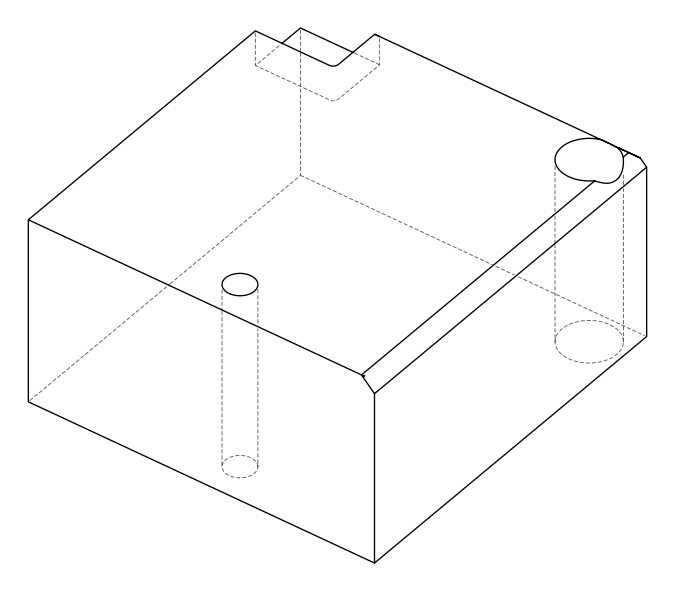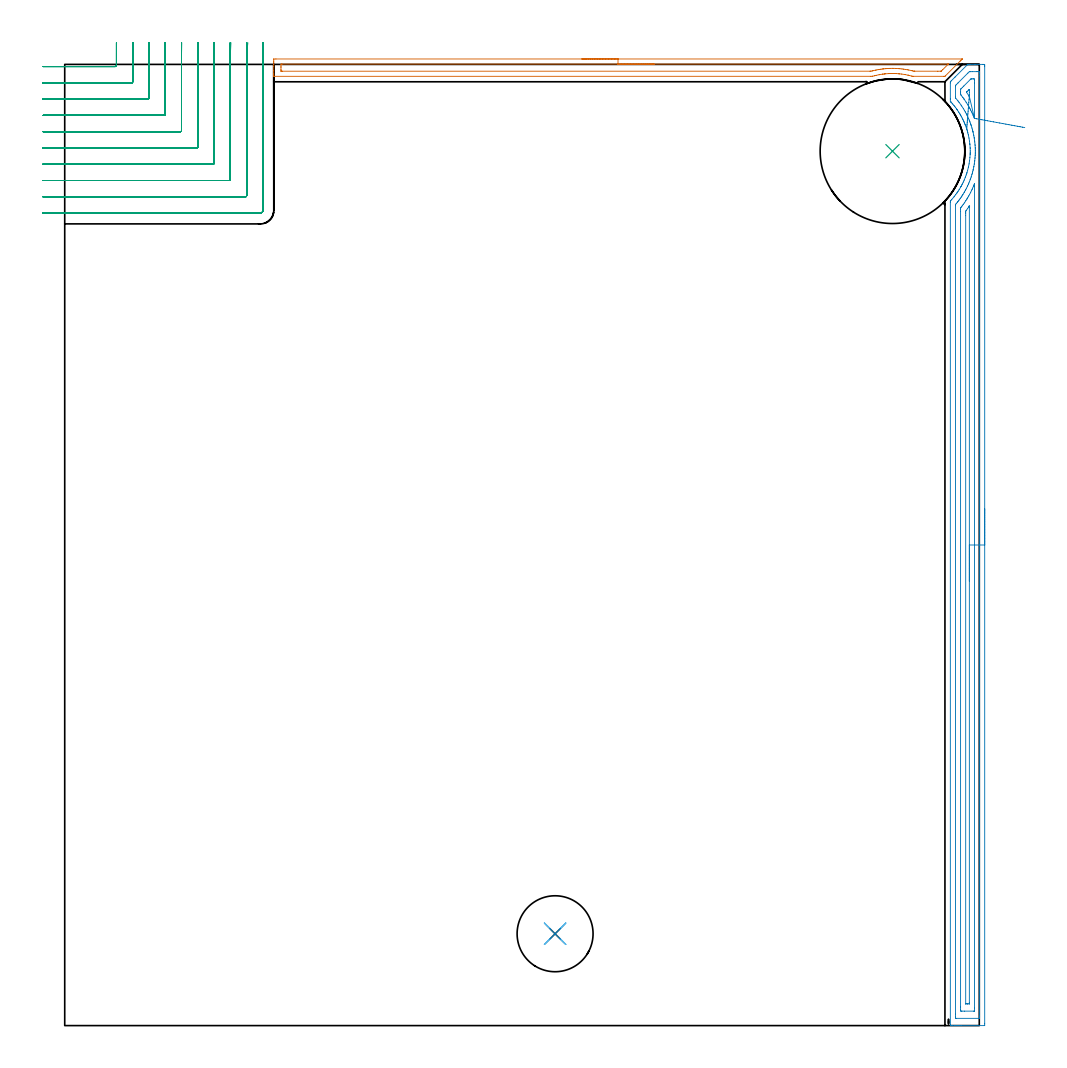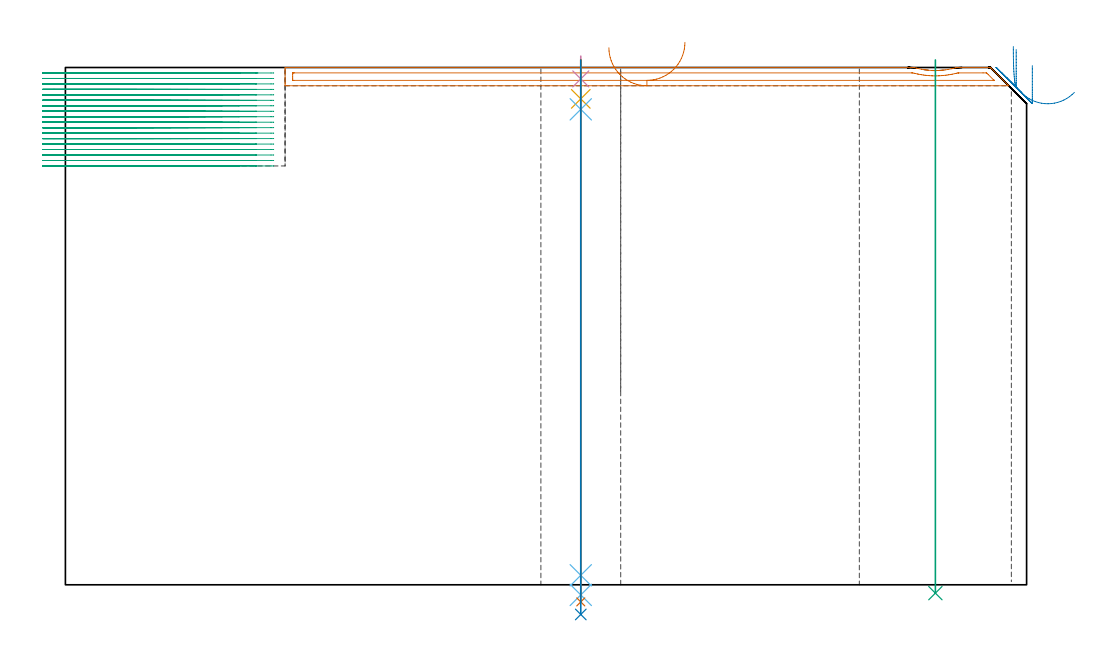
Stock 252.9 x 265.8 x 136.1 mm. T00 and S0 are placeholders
(PLAN: 9 operations, 7 tool changes, 42.2 min)
(1 AREA_MILL | FG_CHAMFER_SURFACE | UGT0205_001 | 3.19 min | 2268 mm3)
(2 AREA_MILL_1 | FG_CHAMFER_SURFACE_1 | UGT0205_001 | 8.5 min | 11926 mm3)
(3 MILL_CORNER_NOTCH_RECTANGULAR | CORNER_NOTCH_RECTANGULAR | NXT0201_008 | Follow Part, ap 1.5, ae 75% | 28.11 min | 65946 mm3)
(4 SPOT_DRILL | STEP1HOLE | NXT0321_9005460120000 | 0.05 min | 148 mm3)
(5 DRILL_BLIND_HOLE_INTO_CENTER | STEP1HOLE | NXT0301_026 | 0.04 min | 137 mm3)
(6 GUN_DRILL_THROUGH_HOLE | STEP1HOLE | UGT0307_001 | 0.6 min | 2499 mm3)
(7 SPADE_DRILL_TO_ENLARGE_THROUGH_HOLE | STEP1HOLE | UGT0306_004 | 0.57 min | 16642 mm3)
(8 DRILL_TO_ENLARGE_THROUGH_HOLE | STEP1HOLE | UGT0301_051 | 0.59 min | 27645 mm3)
(9 INDEXABLE_INSERT_DRILL_THROUGH_HOLE_FROM_SOLID | STEP1HOLE_1 | NXT0302_035 | 0.56 min | 170757 mm3)
(TOOL UGT0205_001 | Chamfer Mill 20 x 3 x 45 deg. | D20 FL50 Z2)
(TOOL NXT0201_008 | ENDMILL 6mm [2P460-0600-NA 1630] | D6 FL26 Z6)
(TOOL NXT0321_9005460120000 | NC Spot Drill, 142deg, 12mm, Carbide, Uncoated | D12 PA142 FL30 Z2)
(TOOL NXT0301_026 | Carbide Drill 5.5mm [860.1-0550-017A1-MM 2214] | D5.5 PA140 FL28 Z2)
(TOOL UGT0307_001 | Gun Drill 5 mm | D5 PA130 FL24 Z1)
(TOOL UGT0306_004 | Spade Drill 13.5mm | D13.5 PA132 FL10 Z2)
(TOOL UGT0301_051 | Twist Drill 21 mm | D21 PA118 FL145 Z2)
(TOOL NXT0302_035 | Index. Insert Drill 40mm [880-D4000L40-05] | D40 PA176 FL200 Z2)
(OP 1 AREA_MILL)
G17 G21 G94 G90
T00 M6
G54
G17 G0 G90 X143. Y267.3 S1061 M3
G43 Z146.1 H0
Z141.3
G94 G1 X143.038 Z140.428 F250.
X143.152 Z139.563
X143.341 Z138.712
X143.603 Z137.88
X143.937 Z137.074
X144.34 Z136.3
X144.808 Z135.564
X145.34 Z134.872
X145.929 Z134.229
X146.572 Z133.64
X147.264 Z133.108
X148. Z132.64
X148.774 Z132.237
X149.58 Z131.903
X150.412 Z131.641
X151.264 Z131.452
X152.128 Z131.338
X153. Z131.3
X248.116
X248.19 Y267.297 Z131.301
Y267.289 Z131.309
X248.034 Y267.133 Z131.464
X247.893 Y266.992 Z131.607
X247.613 Y266.713 Z131.887
X243.591 Y262.691 Z135.909
X243.521 Y262.622 Z135.977
X243.395 Y262.504 Z136.09
X243.134 Y262.5 Z136.1
X234.64 Y262.506 Z136.094
X234.547 Y262.504 Z136.093
X234.506 Y262.506 Z136.09
X234.453 Y262.511 Z136.084
X234.209 Y262.57 Z136.022
X233.581 Y262.728 Z135.869
X233.317 Y262.793 Z135.802
X233.242 Y262.813 Z135.785
X233.227 Y262.816 Z135.783
X232.35 Y262.988 Z135.609
X232.249 Y263.004 Z135.594
X231.458 Y263.126 Z135.472
X230.879 Y263.186 Z135.409
X230.747 Y263.199 Z135.394
X230.639 Y263.21 Z135.383
X230.567 Y263.218 Z135.376
X229.898 Y263.263 Z135.333
X229.747 Y263.272 Z135.322
X229.675 Y263.277 Z135.319
X229.296 Y263.291 Z135.309
X229.23 Y263.293 Z135.307
X228.883 Y263.294 Z135.301
X228.855 Y263.293 Z135.298
X228.784 Y263.294 Z135.299
X228.338 Y263.288 Z135.309
X228.209 Y263.281 Z135.315
X227.962 Y263.269 Z135.323
X227.892 Y263.267 Z135.328
X227.001 Y263.199 Z135.395
X226.758 Y263.17 Z135.424
X226.624 Y263.153 Z135.44
X226.281 Y263.114 Z135.484
X226.177 Y263.1 Z135.495
X226.109 Y263.092 Z135.504
X225.285 Y262.959 Z135.639
X225.218 Y262.948 Z135.651
X224.326 Y262.757 Z135.839
X223.895 Y262.65 Z135.947
X223.434 Y262.535 Z136.062
X223.346 Y262.515 Z136.081
X223.297 Y262.512 Z136.084
X222.874 Y262.506 Z136.093
X57.958 Y262.5 Z136.1
X57.81 Y262.503 Z136.088
X57.807 Y262.557 Z136.035
X57.8 Y262.937 Z135.663
Y263.372 Z135.227
Y264.007 Z134.588
Y265.218 Z133.379
Y265.793 Z132.801
Y266.398 Z132.197
X57.801 Y266.686 Z131.909
X57.804 Y267.288 Z131.308
X57.807 Y267.291 Z131.305
X58.405 Y267.3 Z131.3
X153.
Y265.886 Z132.714
X244.118 Y265.885 Z132.715
X244.303 Y265.882 Z132.718
X244.32 Y265.88 Z132.72
X244.321 Y265.879 Z132.721
X244.306 Y265.86 Z132.74
X244.279 Y265.83 Z132.77
X244.243 Y265.793 Z132.807
X242.795 Y264.345 Z134.255
X242.453 Y264.007 Z134.593
X242.379 Y263.939 Z134.661
X242.358 Y263.922 Z134.678
X242.329 Y263.919 Z134.681
X242.241 Y263.917 Z134.683
X241.44 Y263.916 Z134.684
X235.058 Y263.92 Z134.68
X235.016 Y263.921 Z134.679
X234.928 Y263.926 Z134.674
X234.791 Y263.936 Z134.664
X234.476 Y264.007 Z134.593
X234.209 Y264.072 Z134.528
X234.124 Y264.092 Z134.508
X233.317 Y264.26 Z134.34
X233.001 Y264.323 Z134.277
X232.424 Y264.418 Z134.182
X231.938 Y264.494 Z134.106
X231.532 Y264.542 Z134.058
X230.933 Y264.606 Z133.994
X230.639 Y264.63 Z133.97
X229.971 Y264.675 Z133.925
X229.747 Y264.685 Z133.915
X229.051 Y264.704 Z133.896
X228.855
X228.17 Y264.692 Z133.908
X227.962 Y264.683 Z133.917
X227.326 Y264.644 Z133.956
X227.07 Y264.624 Z133.976
X226.505 Y264.573 Z134.027
X226.349 Y264.556 Z134.044
X226.177 Y264.535 Z134.065
X225.712 Y264.473 Z134.127
X225.285 Y264.405 Z134.195
X224.944 Y264.348 Z134.252
X224.393 Y264.244 Z134.356
X224.196 Y264.204 Z134.396
X223.5 Y264.052 Z134.548
X223.464 Y264.043 Z134.557
X223.314 Y264.007 Z134.593
X222.951 Y263.928 Z134.672
X222.781 Y263.923 Z134.677
X222.694 Y263.921 Z134.679
X60.19 Y263.915 Z134.685
X60.097 Y263.916 Z134.684
X59.912 Y263.92 Z134.68
X59.809 Y263.924 Z134.676
X59.806 Y263.952 Z134.648
X59.804 Y264.007 Z134.593
X59.8 Y264.396 Z134.204
X59.801 Y264.9 Z133.7
X59.802 Y265.288 Z133.312
X59.81 Y265.793 Z132.807
X59.828 Y265.879 Z132.721
X60.004 Y265.883 Z132.717
X60.098 Y265.885 Z132.715
X153. Y265.886 Z132.714
X153.872 Z132.752
X154.736 Z132.866
X155.588 Z133.055
X156.42 Z133.317
X157.226 Z133.651
X158. Z134.054
X158.736 Z134.523
X159.428 Z135.054
X160.071 Z135.643
X160.66 Z136.286
X161.192 Z136.978
X161.66 Z137.714
X162.063 Z138.488
X162.397 Z139.294
X162.659 Z140.126
X162.848 Z140.978
X162.962 Z141.843
X163. Z142.714
G0 Z146.1
M5
M2
(OP 2 AREA_MILL_1)
G17 G21 G94 G90
T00 M6
G54
G17 G0 G90 X254.4 Y142.9 S1061 M3
G43 Z146.1 H0
Z136.6
G94 G1 Y142.862 Z135.728 F250.
Y142.748 Z134.863
Y142.559 Z134.012
Y142.297 Z133.18
Y141.963 Z132.374
Y141.56 Z131.6
Y141.091 Z130.864
Y140.56 Z130.172
Y139.971 Z129.529
Y139.328 Z128.94
Y138.636 Z128.408
Y137.9 Z127.94
Y137.126 Z127.537
Y136.32 Z127.203
Y135.488 Z126.941
Y134.636 Z126.752
Y133.772 Z126.638
Y132.9 Z126.6
Y0.624
X254.395 Y0.104 Z126.603
X254.392 Y0.01 Z126.606
X254.293 Y0. Z126.704
X247.899 Z133.096
X247.369 Z133.627
X247.023 Z133.973
X246.494 Z134.502
X246.147 Z134.848
X245.454 Z135.546
X245.194 Z135.806
X245.047 Y0.001 Z135.946
X245.016 Z135.976
X244.903 Y0.01 Z136.088
X244.9 Y0.177 Z136.1
Y227.638
Y228.02 Z136.085
X245.019 Y228.155 Z135.976
X245.026 Y228.163 Z135.97
X245.301 Y228.466 Z135.697
X245.915 Y229.185 Z135.085
X246.054 Y229.359 Z134.944
X246.366 Y229.776 Z134.631
X246.725 Y230.252 Z134.274
X246.809 Y230.371 Z134.19
X247.023 Y230.697 Z133.975
X247.318 Y231.146 Z133.68
X247.703 Y231.776 Z133.297
X247.834 Y232.009 Z133.165
X247.851 Y232.039 Z133.149
X248.072 Y232.463 Z132.926
X248.196 Y232.703 Z132.799
X248.317 Y232.932 Z132.681
X248.482 Y233.274 Z132.515
X248.566 Y233.448 Z132.43
X248.595 Y233.508 Z132.401
X248.736 Y233.825 Z132.263
X249.012 Y234.516 Z131.987
X249.091 Y234.718 Z131.905
X249.276 Y235.235 Z131.717
X249.358 Y235.454 Z131.642
X249.415 Y235.611 Z131.585
X249.45 Y235.721 Z131.55
X249.491 Y235.847 Z131.509
X249.675 Y236.504 Z131.321
X249.869 Y237.285 Z131.124
X249.897 Y237.397 Z131.096
X250.079 Y238.291 Z130.92
X250.216 Y239.184 Z130.778
X250.313 Y240.077 Z130.68
X250.377 Y240.97 Z130.615
X250.38 Y241.045 Z130.611
X250.381 Y241.063 Z130.61
X250.391 Y241.463 Z130.603
X250.393 Y241.863 Z130.6
X250.384 Y242.537 Z130.614
X250.372 Y242.756 Z130.625
X250.305 Y243.649 Z130.692
X250.295 Y243.726 Z130.7
X250.275 Y243.9 Z130.721
X250.199 Y244.543 Z130.798
X250.056 Y245.436 Z130.942
X249.869 Y246.329 Z131.129
X249.734 Y246.854 Z131.26
X249.71 Y246.955 Z131.288
X249.65 Y247.191 Z131.348
X249.642 Y247.222 Z131.355
X249.618 Y247.301 Z131.377
X249.576 Y247.453 Z131.421
X249.489 Y247.753 Z131.507
X249.433 Y247.935 Z131.565
X249.431 Y247.942 Z131.568
X249.373 Y248.115 Z131.626
X249.043 Y249.008 Z131.953
X249.009 Y249.089 Z131.985
X248.918 Y249.315 Z132.078
X248.828 Y249.535 Z132.167
X248.774 Y249.67 Z132.223
X248.681 Y249.901 Z132.318
X248.597 Y250.093 Z132.403
X248.582 Y250.124 Z132.418
X248.43 Y250.445 Z132.567
X248.302 Y250.706 Z132.698
X248.258 Y250.795 Z132.742
X248.18 Y250.94 Z132.819
X247.973 Y251.323 Z133.022
X247.899 Y251.465 Z133.099
X247.78 Y251.688 Z133.219
X247.734 Y251.77 Z133.265
X247.702 Y251.825 Z133.296
X247.554 Y252.074 Z133.446
X247.476 Y252.205 Z133.524
X247.241 Y252.581 Z133.759
X246.809 Y253.228 Z134.191
X246.739 Y253.327 Z134.26
X246.636 Y253.474 Z134.364
X246.299 Y253.923 Z134.699
X246.147 Y254.117 Z134.849
X245.915 Y254.417 Z135.085
X245.555 Y254.842 Z135.445
X245.271 Y255.165 Z135.728
X245.188 Y255.26 Z135.811
X245.112 Y255.345 Z135.888
X245.067 Y255.394 Z135.932
X245.019 Y255.446 Z135.977
X244.901 Y255.58 Z136.087
X244.9 Y256.239 Z136.1
Y260.708
X244.905 Y261.006 Z136.09
X245.054 Y261.154 Z135.945
X245.236 Y261.336 Z135.764
X246.147 Y262.249 Z134.85
X246.286 Y262.386 Z134.714
X249.389 Y265.49 Z131.609
X249.523 Y265.623 Z131.476
X249.65 Y265.747 Z131.348
X249.696 Y265.79 Z131.302
X249.995 Y265.799 Z130.999
X250.343 Y265.8 Z130.656
X251.748 Z129.248
X253.764 Z127.232
X254.029 Y265.796 Z126.967
X254.392 Y265.79 Z126.604
X254.396 Y265.551 Z126.601
X254.4 Y265.176 Z126.6
Y132.9
X252.986 Z128.014
X252.985 Y2.582 Z128.015
X252.984 Y2.411 Z128.016
X252.98 Y2.05 Z128.02
X252.979 Y2.014 Z128.021
X252.922 Y2.009 Z128.078
X252.814 Y2.004 Z128.186
X252.68 Y2.001 Z128.32
X246.549 Z134.451
X246.375 Y2.007 Z134.625
X246.343 Y2.01 Z134.657
X246.321 Y2.018 Z134.679
X246.32 Y2.057 Z134.68
X246.316 Y2.239 Z134.684
X246.315 Y2.411 Z134.685
X246.314 Y3.134 Z134.686
X246.315 Y226.745 Z134.685
X246.318 Y226.925 Z134.682
X246.321 Y227.015 Z134.679
X246.325 Y227.054 Z134.675
X246.348 Y227.085 Z134.652
X246.504 Y227.274 Z134.496
X246.809 Y227.638 Z134.191
X246.906 Y227.758 Z134.094
X247.023 Y227.907 Z133.977
X247.29 Y228.259 Z133.71
X247.494 Y228.532 Z133.506
X247.666 Y228.77 Z133.334
X247.899 Y229.099 Z133.101
X248.029 Y229.292 Z132.971
X248.117 Y229.426 Z132.883
X248.376 Y229.832 Z132.624
X248.717 Y230.378 Z132.283
X248.774 Y230.476 Z132.226
X249.033 Y230.949 Z131.967
X249.175 Y231.213 Z131.825
X249.339 Y231.531 Z131.661
X249.633 Y232.107 Z131.367
X249.637 Y232.116 Z131.363
X249.65 Y232.144 Z131.35
X249.913 Y232.732 Z131.087
X250.026 Y233.001 Z130.974
X250.171 Y233.362 Z130.829
X250.382 Y233.895 Z130.618
X250.398 Y233.938 Z130.602
X250.526 Y234.29 Z130.474
X250.654 Y234.658 Z130.346
X250.697 Y234.788 Z130.303
X250.863 Y235.338 Z130.137
X250.963 Y235.682 Z130.037
X251.017 Y235.878 Z129.983
X251.058 Y236.033 Z129.942
X251.194 Y236.576 Z129.806
X251.217 Y236.67 Z129.783
X251.234 Y236.747 Z129.766
X251.385 Y237.47 Z129.615
X251.401 Y237.554 Z129.599
X251.517 Y238.245 Z129.483
X251.535 Y238.363 Z129.465
X251.626 Y239.028 Z129.374
X251.653 Y239.257 Z129.347
X251.713 Y239.833 Z129.287
X251.738 Y240.151 Z129.262
X251.773 Y240.665 Z129.227
X251.793 Y241.045 Z129.207
X251.802 Y241.53 Z129.198
X251.803 Y241.938 Z129.197
X251.794 Y242.431 Z129.206
X251.78 Y242.832 Z129.22
X251.744 Y243.377 Z129.256
X251.716 Y243.726 Z129.284
X251.65 Y244.366 Z129.35
X251.618 Y244.62 Z129.382
X251.511 Y245.402 Z129.489
X251.493 Y245.514 Z129.507
X251.401 Y246.053 Z129.599
X251.325 Y246.407 Z129.675
X251.179 Y247.074 Z129.821
X251.156 Y247.176 Z129.844
X251.125 Y247.301 Z129.875
X251.025 Y247.685 Z129.975
X250.883 Y248.195 Z130.117
X250.652 Y248.959 Z130.348
X250.607 Y249.089 Z130.393
X250.526 Y249.315 Z130.474
X250.317 Y249.876 Z130.683
X250.276 Y249.982 Z130.724
X250.103 Y250.413 Z130.897
X249.908 Y250.876 Z131.092
X249.65 Y251.453 Z131.35
X249.497 Y251.77 Z131.503
X249.338 Y252.088 Z131.662
X249.026 Y252.664 Z131.974
X248.774 Y253.116 Z132.226
X248.508 Y253.557 Z132.492
X248.02 Y254.327 Z132.98
X247.937 Y254.451 Z133.063
X247.899 Y254.506 Z133.101
X247.285 Y255.345 Z133.715
X247.023 Y255.683 Z133.977
X246.366 Y256.499 Z134.634
X246.321 Y256.56 Z134.679
X246.32 Y256.601 Z134.68
X246.315 Y256.961 Z134.685
Y259.643
X246.316 Y259.814 Z134.684
X246.319 Y259.903 Z134.681
X246.321 Y259.945 Z134.679
X246.343 Y259.981 Z134.657
X246.456 Y260.1 Z134.544
X246.599 Y260.247 Z134.401
X247.023 Y260.673 Z133.977
X249.739 Y263.389 Z131.261
X250.142 Y263.78 Z130.858
X250.526 Y263.79 Z130.474
X251. Y263.798 Z130.
X252.277 Y263.8 Z128.723
X252.751 Y263.799 Z128.249
X252.925 Y263.793 Z128.075
X252.957 Y263.79 Z128.043
X252.979 Y263.782 Z128.021
X252.98 Y263.743 Z128.02
X252.984 Y263.561 Z128.016
X252.985 Y263.389 Z128.015
X252.986 Y262.665 Z128.014
Y132.9
X251.572 Z129.428
X251.571 Y4.919 Z129.429
X251.569 Y4.199 Z129.431
X251.567 Y4.03 Z129.433
X251.565 Y4.01 Z129.435
X251.547 Y4.007 Z129.453
X251.499 Y4.003 Z129.501
X251.401 Y4.001 Z129.599
X248.774 Y4. Z132.226
X248.09 Y4.004 Z132.91
X247.899 Y4.01 Z133.101
X247.735 Y4.034 Z133.265
X247.732 Y4.199 Z133.268
X247.73 Y4.371 Z133.27
X247.729 Y5.093 Z133.271
X247.728 Y5.266 Z133.272
Y225.131
X247.729 Y225.851 Z133.271
X247.731 Y226.022 Z133.269
X247.735 Y226.081 Z133.265
X247.74 Y226.116 Z133.26
X247.758 Y226.141 Z133.242
X247.899 Y226.328 Z133.101
X248.077 Y226.562 Z132.923
X248.216 Y226.745 Z132.784
X248.456 Y227.069 Z132.544
X248.774 Y227.502 Z132.226
X248.831 Y227.581 Z132.169
X248.87 Y227.638 Z132.13
X249.183 Y228.115 Z131.817
X249.456 Y228.532 Z131.544
X249.532 Y228.653 Z131.468
X249.65 Y228.847 Z131.35
X249.863 Y229.208 Z131.137
X249.988 Y229.426 Z131.012
X250.18 Y229.779 Z130.82
X250.469 Y230.32 Z130.531
X250.489 Y230.357 Z130.511
X250.526 Y230.431 Z130.474
X250.78 Y230.954 Z130.22
X250.904 Y231.213 Z130.096
X251.061 Y231.561 Z129.939
X251.296 Y232.107 Z129.704
X251.328 Y232.182 Z129.672
X251.401 Y232.365 Z129.599
X251.459 Y232.506 Z129.541
X251.545 Y232.712 Z129.455
X251.566 Y232.758 Z129.434
X251.567 Y232.727 Z129.433
X251.569 Y232.628 Z129.431
X251.571 Y232.281 Z129.429
X251.572 Y232.107 Z129.428
Y132.9
X250.157 Z130.843
Y6.363
X250.155 Y6.19 Z130.845
X250.152 Y6.052 Z130.848
X250.151 Y6.016 Z130.849
X250.134 Y6.01 Z130.866
X250.081 Y6.007 Z130.919
X249.65 Y6. Z131.35
X249.637 Z131.363
X249.221 Y6.004 Z131.779
X249.17 Y6.007 Z131.83
X249.15 Y6.01 Z131.85
X249.148 Y6.025 Z131.852
X249.144 Y6.087 Z131.856
X249.143 Y6.145 Z131.857
Y224.063
X249.144 Y224.58 Z131.856
X249.147 Y224.957 Z131.853
X249.15 Y225.212 Z131.85
X249.253 Y225.363 Z131.747
X249.65 Y225.915 Z131.35
X249.987 Y226.401 Z131.013
X250.081 Y226.537 Z130.919
X250.12 Y226.591 Z130.88
X250.148 Y226.627 Z130.852
X250.15 Y226.628 Z130.85
X250.152 Y226.605 Z130.848
X250.156 Y226.468 Z130.844
X250.157 Y226.393 Z130.843
Y226.227
Y132.9
Y132.028 Z130.881
Y131.163 Z130.995
Y130.312 Z131.183
Y129.48 Z131.446
Y128.674 Z131.78
Y127.9 Z132.182
Y127.164 Z132.651
Y126.472 Z133.182
Y125.829 Z133.772
Y125.24 Z134.415
Y124.708 Z135.107
Y124.24 Z135.843
Y123.837 Z136.616
Y123.503 Z137.422
Y123.241 Z138.254
Y123.052 Z139.106
Y122.938 Z139.971
Y122.9 Z140.843
G0 Z146.1
X265.477 Y248.326
Z129.55
G1 X264.849 Y248.441 Z128.955
X264.173 Y248.565 Z128.418
X263.453 Y248.697 Z127.943
X262.695 Y248.836 Z127.534
X261.905 Y248.981 Z127.194
X261.089 Y249.13 Z126.925
X260.253 Y249.283 Z126.729
X259.403 Y249.439 Z126.608
X258.546 Y249.596 Z126.562
X257.688 Y249.753 Z126.593
X256.837 Y249.909 Z126.7
X255.997 Y250.062 Z126.882
X255.177 Y250.213 Z127.137
X254.381 Y250.358 Z127.465
X253.617 Y250.498 Z127.861
X252.89 Y250.631 Z128.324
X252.204 Y250.757 Z128.849
X251.567 Y250.874 Z129.433
X251.554 Y250.876 Z129.446
X251.507 Y250.984 Z129.493
X251.176 Y251.77 Z129.824
X250.975 Y252.228 Z130.025
X250.775 Y252.664 Z130.225
X250.526 Y253.17 Z130.474
X250.323 Y253.557 Z130.677
X250.081 Y254.011 Z130.919
X249.828 Y254.451 Z131.172
X249.65 Y254.748 Z131.35
X249.269 Y255.345 Z131.731
X248.774 Y256.091 Z132.226
X248.714 Y256.178 Z132.286
X248.671 Y256.239 Z132.329
X248.381 Y256.64 Z132.619
X248.005 Y257.132 Z132.995
X247.899 Y257.269 Z133.101
X247.811 Y257.384 Z133.189
X247.77 Y257.44 Z133.23
X247.735 Y257.509 Z133.265
X247.731 Y257.853 Z133.269
X247.73 Y258.026 Z133.27
Y258.198
X247.736 Y258.92 Z133.264
X247.814 Y259.006 Z133.186
X247.899 Y259.096 Z133.101
X248.252 Y259.453 Z132.748
X248.613 Y259.814 Z132.387
X250.401 Y261.601 Z130.599
X250.465 Y261.663 Z130.535
X250.526 Y261.718 Z130.474
X250.613 Y261.79 Z130.387
X250.696 Y261.793 Z130.304
X250.866 Y261.796 Z130.134
X251.21 Y261.797 Z129.79
X251.401 Y261.79 Z129.599
X251.565 Y261.766 Z129.435
X251.568 Y261.601 Z129.432
X251.57 Y261.429 Z129.43
X251.571 Y260.707 Z129.429
X251.572 Y260.534 Z129.428
X251.571 Y251.049 Z129.429
X251.57 Y250.892 Z129.43
X251.567 Y250.874 Z129.433
X250.143 Y256.975 Z130.857
X250.094 Y257.041 Z130.906
X250.066 Y257.078 Z130.934
X249.41 Y258.026 Z131.59
X249.361 Y258.101 Z131.639
X249.404 Y258.148 Z131.596
X249.466 Y258.214 Z131.534
X249.65 Y258.4 Z131.35
X250.013 Y258.757 Z130.987
X250.115 Y258.854 Z130.885
X250.151 Y258.882 Z130.849
X250.153 Y258.854 Z130.847
X250.155 Y258.717 Z130.845
X250.157 Y258.543 Z130.843
Y258.026
X250.156 Y257.509 Z130.844
X250.153 Y257.132 Z130.847
X250.151 Y257.066 Z130.849
X250.143 Y256.975 Z130.857
X250.074 Y256.112 Z130.965
X250.005 Y255.262 Z131.147
X249.938 Y254.43 Z131.404
X249.873 Y253.625 Z131.732
X249.811 Y252.851 Z132.129
X249.751 Y252.114 Z132.593
X249.695 Y251.42 Z133.119
X249.643 Y250.775 Z133.704
X249.596 Y250.183 Z134.343
X249.553 Y249.649 Z135.031
X249.514 Y249.177 Z135.764
X249.482 Y248.77 Z136.534
X249.454 Y248.431 Z137.338
X249.433 Y248.164 Z138.168
X249.417 Y247.97 Z139.019
X249.408 Y247.85 Z139.883
X249.404 Y247.806 Z140.754
X249.407 Y247.838 Z141.626
G0 Z146.1
M5
M2
(OP 3 MILL_CORNER_NOTCH_RECTANGULAR)
G17 G21 G94 G90
T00 M6
G54
G17 G0 G90 X-6. Y265.2 S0 M3
G43 Z146.1 H1
Z134.661
G94 G1 X-3. F250.
X14.003 F500.
G3 X14.3 Y265.497 R0.3
G1 Y268.313
G2 X14.303 Y268.8 R40.5
G1 X14.339 Y271.8 F250.
G0 Z146.1
X-6. Y260.7
Z134.661
G1 X-3.
X18.503 F500.
G3 X18.8 Y260.997 R0.3
G1 Y268.313
G2 X18.803 Y268.8 R36.
G1 X18.844 Y271.8 F250.
G0 Z146.1
X-6. Y256.2
Z134.661
G1 X-3.
X23.003 F500.
G3 X23.3 Y256.497 R0.3
G1 Y268.313
G2 X23.304 Y268.8 R31.5
G1 X23.35 Y271.8 F250.
G0 Z146.1
X-6. Y251.7
Z134.661
G1 X-3.
X27.503 F500.
G3 X27.8 Y251.997 R0.3
G1 Y268.313
G2 X27.804 Y268.8 R27.
G1 X27.858 Y271.8 F250.
G0 Z146.1
X-6. Y247.2
Z134.661
G1 X-3.
X32.003 F500.
G3 X32.3 Y247.497 R0.3
G1 Y268.313
G2 X32.305 Y268.8 R22.5
G1 X32.37 Y271.799 F250.
G0 Z146.1
X-6. Y242.7
Z134.661
G1 X-3.
X36.502 F500.
G3 X36.8 Y242.998 R0.3
G1 Y268.313
G2 X36.807 Y268.8 R18.
G1 X36.888 Y271.799 F250.
G0 Z146.1
X-6. Y238.2
Z134.661
G1 X-3.
X41.002 F500.
G3 X41.3 Y238.498 R0.3
G1 Y268.313
G2 X41.309 Y268.8 R13.5
G1 X41.417 Y271.798 F250.
G0 Z146.1
X-6. Y233.7
Z134.661
G1 X-3.
X45.502 F500.
G3 X45.8 Y233.998 R0.3
G1 Y268.313
G2 X45.813 Y268.8 R9.
G1 X45.975 Y271.796 F250.
G0 Z146.1
X-6. Y229.2
Z134.661
G1 X-3.
X50.002 F500.
G3 X50.3 Y229.498 R0.3
G1 Y268.313
G2 X50.326 Y268.8 R4.5
G1 X50.651 Y271.782 F250.
G0 Z146.1
X-6. Y224.7
Z134.661
G1 X-3.
X54.1 F500.
G3 X54.8 Y225.4 R0.7
G1 Y268.313
Y271.313 F250.
G0 Z146.1
X-6. Y265.2
Z133.222
G1 X-3.
X14.003 F500.
G3 X14.3 Y265.497 R0.3
G1 Y268.8
Y271.8 F250.
G0 Z146.1
X-6. Y260.7
Z133.222
G1 X-3.
X18.503 F500.
G3 X18.8 Y260.997 R0.3
G1 Y265.497
Y268.8
Y271.8 F250.
G0 Z146.1
X-6. Y256.2
Z133.222
G1 X-3.
X23.003 F500.
G3 X23.3 Y256.497 R0.3
G1 Y268.8
Y271.8 F250.
G0 Z146.1
X-6. Y251.7
Z133.222
G1 X-3.
X27.503 F500.
G3 X27.8 Y251.997 R0.3
G1 Y268.8
Y271.8 F250.
G0 Z146.1
X-6. Y247.2
Z133.222
G1 X-3.
X32.003 F500.
G3 X32.3 Y247.497 R0.3
G1 Y268.8
Y271.8 F250.
G0 Z146.1
X-6. Y242.7
Z133.222
G1 X-3.
X36.502 F500.
G3 X36.8 Y242.998 R0.3
G1 Y268.8
Y271.8 F250.
G0 Z146.1
X-6. Y238.2
Z133.222
G1 X-3.
X41.002 F500.
G3 X41.3 Y238.498 R0.3
G1 Y268.8
Y271.8 F250.
G0 Z146.1
X-6. Y233.7
Z133.222
G1 X-3.
X45.502 F500.
G3 X45.8 Y233.998 R0.3
G1 Y238.498
Y268.8
Y271.8 F250.
G0 Z146.1
X-6. Y229.2
Z133.222
G1 X-3.
X50.002 F500.
G3 X50.3 Y229.498 R0.3
G1 Y233.998
Y268.8
X50.301 Y271.8 F250.
G0 Z146.1
X-6. Y224.7
Z133.222
G1 X-3.
X54.1 F500.
G3 X54.8 Y225.4 R0.7
G1 Y268.799
Y271.799 F250.
G0 Z146.1
X-6. Y265.2
Z131.783
G1 X-3.
X14.003 F500.
G3 X14.3 Y265.497 R0.3
G1 Y268.8
Y271.8 F250.
G0 Z146.1
X-6. Y260.7
Z131.783
G1 X-3.
X18.503 F500.
G3 X18.8 Y260.997 R0.3
G1 Y268.8
Y271.8 F250.
G0 Z146.1
X-6. Y256.2
Z131.783
G1 X-3.
X23.003 F500.
G3 X23.3 Y256.497 R0.3
G1 Y268.8
Y271.8 F250.
G0 Z146.1
X-6. Y251.7
Z131.783
G1 X-3.
X27.503 F500.
G3 X27.8 Y251.997 R0.3
G1 Y268.8
Y271.8 F250.
G0 Z146.1
X-6. Y247.2
Z131.783
G1 X-3.
X32.003 F500.
G3 X32.3 Y247.497 R0.3
G1 Y268.8
Y271.8 F250.
G0 Z146.1
X-6. Y242.7
Z131.783
G1 X-3.
X36.502 F500.
G3 X36.8 Y242.998 R0.3
G1 Y268.8
Y271.8 F250.
G0 Z146.1
X-6. Y238.2
Z131.783
G1 X-3.
X41.002 F500.
G3 X41.3 Y238.498 R0.3
G1 Y268.8
Y271.8 F250.
G0 Z146.1
X-6. Y233.7
Z131.783
G1 X-3.
X45.502 F500.
G3 X45.8 Y233.998 R0.3
G1 Y268.8
Y271.8 F250.
G0 Z146.1
X-6. Y229.2
Z131.783
G1 X-3.
X50.002 F500.
G3 X50.3 Y229.498 R0.3
G1 Y268.8
Y271.8 F250.
G0 Z146.1
X-6. Y224.7
Z131.783
G1 X-3.
X54.1 F500.
G3 X54.8 Y225.4 R0.7
G1 Y268.8
Y271.8 F250.
G0 Z146.1
X-6. Y265.2
Z130.344
G1 X-3.
X14.003 F500.
G3 X14.3 Y265.497 R0.3
G1 Y268.8
Y271.8 F250.
G0 Z146.1
X-6. Y260.7
Z130.344
G1 X-3.
X18.503 F500.
G3 X18.8 Y260.997 R0.3
G1 Y268.8
Y271.8 F250.
G0 Z146.1
X-6. Y256.2
Z130.344
G1 X-3.
X23.003 F500.
G3 X23.3 Y256.497 R0.3
G1 Y268.8
Y271.8 F250.
G0 Z146.1
X-6. Y251.7
Z130.344
G1 X-3.
X27.503 F500.
G3 X27.8 Y251.997 R0.3
G1 Y268.8
Y271.8 F250.
G0 Z146.1
X-6. Y247.2
Z130.344
G1 X-3.
X32.003 F500.
G3 X32.3 Y247.497 R0.3
G1 Y268.8
Y271.8 F250.
G0 Z146.1
X-6. Y242.7
Z130.344
G1 X-3.
X36.502 F500.
G3 X36.8 Y242.998 R0.3
G1 Y268.8
Y271.8 F250.
G0 Z146.1
X-6. Y238.2
Z130.344
G1 X-3.
X41.002 F500.
G3 X41.3 Y238.498 R0.3
G1 Y268.8
Y271.8 F250.
G0 Z146.1
X-6. Y233.7
Z130.344
G1 X-3.
X45.502 F500.
G3 X45.8 Y233.998 R0.3
G1 Y268.8
Y271.8 F250.
G0 Z146.1
X-6. Y229.2
Z130.344
G1 X-3.
X50.002 F500.
G3 X50.3 Y229.498 R0.3
G1 Y268.8
Y271.8 F250.
G0 Z146.1
X-6. Y224.7
Z130.344
G1 X-3.
X54.1 F500.
G3 X54.8 Y225.4 R0.7
G1 Y268.8
Y271.8 F250.
G0 Z146.1
X-6. Y265.2
Z128.905
G1 X-3.
X14.003 F500.
G3 X14.3 Y265.497 R0.3
G1 Y268.8
Y271.8 F250.
G0 Z146.1
X-6. Y260.7
Z128.905
G1 X-3.
X18.503 F500.
G3 X18.8 Y260.997 R0.3
G1 Y268.8
Y271.8 F250.
G0 Z146.1
X-6. Y256.2
Z128.905
G1 X-3.
X23.003 F500.
G3 X23.3 Y256.497 R0.3
G1 Y268.8
Y271.8 F250.
G0 Z146.1
X-6. Y251.7
Z128.905
G1 X-3.
X27.503 F500.
G3 X27.8 Y251.997 R0.3
G1 Y268.8
Y271.8 F250.
G0 Z146.1
X-6. Y247.2
Z128.905
G1 X-3.
X32.003 F500.
G3 X32.3 Y247.497 R0.3
G1 Y268.8
Y271.8 F250.
G0 Z146.1
X-6. Y242.7
Z128.905
G1 X-3.
X36.502 F500.
G3 X36.8 Y242.998 R0.3
G1 Y268.8
Y271.8 F250.
G0 Z146.1
X-6. Y238.2
Z128.905
G1 X-3.
X41.002 F500.
G3 X41.3 Y238.498 R0.3
G1 Y268.8
Y271.8 F250.
G0 Z146.1
X-6. Y233.7
Z128.905
G1 X-3.
X45.502 F500.
G3 X45.8 Y233.998 R0.3
G1 Y268.8
Y271.8 F250.
G0 Z146.1
X-6. Y229.2
Z128.905
G1 X-3.
X50.002 F500.
G3 X50.3 Y229.498 R0.3
G1 Y268.8
Y271.8 F250.
G0 Z146.1
X-6. Y224.7
Z128.905
G1 X-3.
X54.1 F500.
G3 X54.8 Y225.4 R0.7
G1 Y268.8
Y271.8 F250.
G0 Z146.1
X-6. Y265.2
Z127.467
G1 X-3.
X14.003 F500.
G3 X14.3 Y265.497 R0.3
G1 Y268.8
Y271.8 F250.
G0 Z146.1
X-6. Y260.7
Z127.467
G1 X-3.
X18.503 F500.
G3 X18.8 Y260.997 R0.3
G1 Y268.8
Y271.8 F250.
G0 Z146.1
X-6. Y256.2
Z127.467
G1 X-3.
X23.003 F500.
G3 X23.3 Y256.497 R0.3
G1 Y268.8
Y271.8 F250.
G0 Z146.1
X-6. Y251.7
Z127.467
G1 X-3.
X27.503 F500.
G3 X27.8 Y251.997 R0.3
G1 Y268.8
Y271.8 F250.
G0 Z146.1
X-6. Y247.2
Z127.467
G1 X-3.
X32.003 F500.
G3 X32.3 Y247.497 R0.3
G1 Y268.8
Y271.8 F250.
G0 Z146.1
X-6. Y242.7
Z127.467
G1 X-3.
X36.502 F500.
G3 X36.8 Y242.998 R0.3
G1 Y268.8
Y271.8 F250.
G0 Z146.1
X-6. Y238.2
Z127.467
G1 X-3.
X41.002 F500.
G3 X41.3 Y238.498 R0.3
G1 Y268.8
Y271.8 F250.
G0 Z146.1
X-6. Y233.7
Z127.467
G1 X-3.
X45.502 F500.
G3 X45.8 Y233.998 R0.3
G1 Y268.8
Y271.8 F250.
G0 Z146.1
X-6. Y229.2
Z127.467
G1 X-3.
X50.002 F500.
G3 X50.3 Y229.498 R0.3
G1 Y268.8
Y271.8 F250.
G0 Z146.1
X-6. Y224.7
Z127.467
G1 X-3.
X54.1 F500.
G3 X54.8 Y225.4 R0.7
G1 Y268.8
Y271.8 F250.
G0 Z146.1
X-6. Y265.2
Z126.028
G1 X-3.
X14.003 F500.
G3 X14.3 Y265.497 R0.3
G1 Y268.8
Y271.8 F250.
G0 Z146.1
X-6. Y260.7
Z126.028
G1 X-3.
X18.503 F500.
G3 X18.8 Y260.997 R0.3
G1 Y268.8
Y271.8 F250.
G0 Z146.1
X-6. Y256.2
Z126.028
G1 X-3.
X23.003 F500.
G3 X23.3 Y256.497 R0.3
G1 Y268.8
Y271.8 F250.
G0 Z146.1
X-6. Y251.7
Z126.028
G1 X-3.
X27.503 F500.
G3 X27.8 Y251.997 R0.3
G1 Y268.8
Y271.8 F250.
G0 Z146.1
X-6. Y247.2
Z126.028
G1 X-3.
X32.003 F500.
G3 X32.3 Y247.497 R0.3
G1 Y268.8
Y271.8 F250.
G0 Z146.1
X-6. Y242.7
Z126.028
G1 X-3.
X36.502 F500.
G3 X36.8 Y242.998 R0.3
G1 Y268.8
Y271.8 F250.
G0 Z146.1
X-6. Y238.2
Z126.028
G1 X-3.
X41.002 F500.
G3 X41.3 Y238.498 R0.3
G1 Y268.8
Y271.8 F250.
G0 Z146.1
X-6. Y233.7
Z126.028
G1 X-3.
X45.502 F500.
G3 X45.8 Y233.998 R0.3
G1 Y268.8
Y271.8 F250.
G0 Z146.1
X-6. Y229.2
Z126.028
G1 X-3.
X50.002 F500.
G3 X50.3 Y229.498 R0.3
G1 Y268.8
Y271.8 F250.
G0 Z146.1
X-6. Y224.7
Z126.028
G1 X-3.
X54.1 F500.
G3 X54.8 Y225.4 R0.7
G1 Y268.8
Y271.8 F250.
G0 Z146.1
X-6. Y265.2
Z124.589
G1 X-3.
X14.003 F500.
G3 X14.3 Y265.497 R0.3
G1 Y268.8
Y271.8 F250.
G0 Z146.1
X-6. Y260.7
Z124.589
G1 X-3.
X18.503 F500.
G3 X18.8 Y260.997 R0.3
G1 Y268.8
Y271.8 F250.
G0 Z146.1
X-6. Y256.2
Z124.589
G1 X-3.
X23.003 F500.
G3 X23.3 Y256.497 R0.3
G1 Y268.8
Y271.8 F250.
G0 Z146.1
X-6. Y251.7
Z124.589
G1 X-3.
X27.503 F500.
G3 X27.8 Y251.997 R0.3
G1 Y268.8
Y271.8 F250.
G0 Z146.1
X-6. Y247.2
Z124.589
G1 X-3.
X32.003 F500.
G3 X32.3 Y247.497 R0.3
G1 Y268.8
Y271.8 F250.
G0 Z146.1
X-6. Y242.7
Z124.589
G1 X-3.
X36.502 F500.
G3 X36.8 Y242.998 R0.3
G1 Y268.8
Y271.8 F250.
G0 Z146.1
X-6. Y238.2
Z124.589
G1 X-3.
X41.002 F500.
G3 X41.3 Y238.498 R0.3
G1 Y268.8
Y271.8 F250.
G0 Z146.1
X-6. Y233.7
Z124.589
G1 X-3.
X45.502 F500.
G3 X45.8 Y233.998 R0.3
G1 Y268.8
Y271.8 F250.
G0 Z146.1
X-6. Y229.2
Z124.589
G1 X-3.
X50.002 F500.
G3 X50.3 Y229.498 R0.3
G1 Y268.8
Y271.8 F250.
G0 Z146.1
X-6. Y224.7
Z124.589
G1 X-3.
X54.1 F500.
G3 X54.8 Y225.4 R0.7
G1 Y268.8
Y271.8 F250.
G0 Z146.1
X-6. Y265.2
Z123.15
G1 X-3.
X14.003 F500.
G3 X14.3 Y265.497 R0.3
G1 Y268.8
Y271.8 F250.
G0 Z146.1
X-6. Y260.7
Z123.15
G1 X-3.
X18.503 F500.
G3 X18.8 Y260.997 R0.3
G1 Y268.8
Y271.8 F250.
G0 Z146.1
X-6. Y256.2
Z123.15
G1 X-3.
X23.003 F500.
G3 X23.3 Y256.497 R0.3
G1 Y268.8
Y271.8 F250.
G0 Z146.1
X-6. Y251.7
Z123.15
G1 X-3.
X27.503 F500.
G3 X27.8 Y251.997 R0.3
G1 Y268.8
Y271.8 F250.
G0 Z146.1
X-6. Y247.2
Z123.15
G1 X-3.
X32.003 F500.
G3 X32.3 Y247.497 R0.3
G1 Y268.8
Y271.8 F250.
G0 Z146.1
X-6. Y242.7
Z123.15
G1 X-3.
X36.502 F500.
G3 X36.8 Y242.998 R0.3
G1 Y268.8
Y271.8 F250.
G0 Z146.1
X-6. Y238.2
Z123.15
G1 X-3.
X41.002 F500.
G3 X41.3 Y238.498 R0.3
G1 Y268.8
Y271.8 F250.
G0 Z146.1
X-6. Y233.7
Z123.15
G1 X-3.
X45.502 F500.
G3 X45.8 Y233.998 R0.3
G1 Y268.8
Y271.8 F250.
G0 Z146.1
X-6. Y229.2
Z123.15
G1 X-3.
X50.002 F500.
G3 X50.3 Y229.498 R0.3
G1 Y268.8
Y271.8 F250.
G0 Z146.1
X-6. Y224.7
Z123.15
G1 X-3.
X54.1 F500.
G3 X54.8 Y225.4 R0.7
G1 Y268.8
Y271.8 F250.
G0 Z146.1
X-6. Y265.2
Z121.711
G1 X-3.
X14.003 F500.
G3 X14.3 Y265.497 R0.3
G1 Y268.8
Y271.8 F250.
G0 Z146.1
X-6. Y260.7
Z121.711
G1 X-3.
X18.503 F500.
G3 X18.8 Y260.997 R0.3
G1 Y268.8
Y271.8 F250.
G0 Z146.1
X-6. Y256.2
Z121.711
G1 X-3.
X23.003 F500.
G3 X23.3 Y256.497 R0.3
G1 Y268.8
Y271.8 F250.
G0 Z146.1
X-6. Y251.7
Z121.711
G1 X-3.
X27.503 F500.
G3 X27.8 Y251.997 R0.3
G1 Y268.8
Y271.8 F250.
G0 Z146.1
X-6. Y247.2
Z121.711
G1 X-3.
X32.003 F500.
G3 X32.3 Y247.497 R0.3
G1 Y268.8
Y271.8 F250.
G0 Z146.1
X-6. Y242.7
Z121.711
G1 X-3.
X36.502 F500.
G3 X36.8 Y242.998 R0.3
G1 Y268.8
Y271.8 F250.
G0 Z146.1
X-6. Y238.2
Z121.711
G1 X-3.
X41.002 F500.
G3 X41.3 Y238.498 R0.3
G1 Y268.8
Y271.8 F250.
G0 Z146.1
X-6. Y233.7
Z121.711
G1 X-3.
X45.502 F500.
G3 X45.8 Y233.998 R0.3
G1 Y268.8
Y271.8 F250.
G0 Z146.1
X-6. Y229.2
Z121.711
G1 X-3.
X50.002 F500.
G3 X50.3 Y229.498 R0.3
G1 Y268.8
Y271.8 F250.
G0 Z146.1
X-6. Y224.7
Z121.711
G1 X-3.
X54.1 F500.
G3 X54.8 Y225.4 R0.7
G1 Y268.8
Y271.8 F250.
G0 Z146.1
X-6. Y265.2
Z120.272
G1 X-3.
X14.003 F500.
G3 X14.3 Y265.497 R0.3
G1 Y268.8
Y271.8 F250.
G0 Z146.1
X-6. Y260.7
Z120.272
G1 X-3.
X18.503 F500.
G3 X18.8 Y260.997 R0.3
G1 Y268.8
Y271.8 F250.
G0 Z146.1
X-6. Y256.2
Z120.272
G1 X-3.
X23.003 F500.
G3 X23.3 Y256.497 R0.3
G1 Y268.8
Y271.8 F250.
G0 Z146.1
X-6. Y251.7
Z120.272
G1 X-3.
X27.503 F500.
G3 X27.8 Y251.997 R0.3
G1 Y268.8
Y271.8 F250.
G0 Z146.1
X-6. Y247.2
Z120.272
G1 X-3.
X32.003 F500.
G3 X32.3 Y247.497 R0.3
G1 Y268.8
Y271.8 F250.
G0 Z146.1
X-6. Y242.7
Z120.272
G1 X-3.
X36.502 F500.
G3 X36.8 Y242.998 R0.3
G1 Y268.8
Y271.8 F250.
G0 Z146.1
X-6. Y238.2
Z120.272
G1 X-3.
X41.002 F500.
G3 X41.3 Y238.498 R0.3
G1 Y268.8
Y271.8 F250.
G0 Z146.1
X-6. Y233.7
Z120.272
G1 X-3.
X45.502 F500.
G3 X45.8 Y233.998 R0.3
G1 Y268.8
Y271.8 F250.
G0 Z146.1
X-6. Y229.2
Z120.272
G1 X-3.
X50.002 F500.
G3 X50.3 Y229.498 R0.3
G1 Y268.8
Y271.8 F250.
G0 Z146.1
X-6. Y224.7
Z120.272
G1 X-3.
X54.1 F500.
G3 X54.8 Y225.4 R0.7
G1 Y268.8
Y271.8 F250.
G0 Z146.1
X-6. Y265.2
Z118.833
G1 X-3.
X14.003 F500.
G3 X14.3 Y265.497 R0.3
G1 Y268.8
Y271.8 F250.
G0 Z146.1
X-6. Y260.7
Z118.833
G1 X-3.
X18.503 F500.
G3 X18.8 Y260.997 R0.3
G1 Y268.8
Y271.8 F250.
G0 Z146.1
X-6. Y256.2
Z118.833
G1 X-3.
X23.003 F500.
G3 X23.3 Y256.497 R0.3
G1 Y268.8
Y271.8 F250.
G0 Z146.1
X-6. Y251.7
Z118.833
G1 X-3.
X27.503 F500.
G3 X27.8 Y251.997 R0.3
G1 Y268.8
Y271.8 F250.
G0 Z146.1
X-6. Y247.2
Z118.833
G1 X-3.
X32.003 F500.
G3 X32.3 Y247.497 R0.3
G1 Y268.8
Y271.8 F250.
G0 Z146.1
X-6. Y242.7
Z118.833
G1 X-3.
X36.502 F500.
G3 X36.8 Y242.998 R0.3
G1 Y268.8
Y271.8 F250.
G0 Z146.1
X-6. Y238.2
Z118.833
G1 X-3.
X41.002 F500.
G3 X41.3 Y238.498 R0.3
G1 Y268.8
Y271.8 F250.
G0 Z146.1
X-6. Y233.7
Z118.833
G1 X-3.
X45.502 F500.
G3 X45.8 Y233.998 R0.3
G1 Y268.8
Y271.8 F250.
G0 Z146.1
X-6. Y229.2
Z118.833
G1 X-3.
X50.002 F500.
G3 X50.3 Y229.498 R0.3
G1 Y268.8
Y271.8 F250.
G0 Z146.1
X-6. Y224.7
Z118.833
G1 X-3.
X54.1 F500.
G3 X54.8 Y225.4 R0.7
G1 Y268.8
Y271.8 F250.
G0 Z146.1
X-6. Y265.2
Z117.394
G1 X-3.
X14.003 F500.
G3 X14.3 Y265.497 R0.3
G1 Y268.8
Y271.8 F250.
G0 Z146.1
X-6. Y260.7
Z117.394
G1 X-3.
X18.503 F500.
G3 X18.8 Y260.997 R0.3
G1 Y268.8
Y271.8 F250.
G0 Z146.1
X-6. Y256.2
Z117.394
G1 X-3.
X23.003 F500.
G3 X23.3 Y256.497 R0.3
G1 Y268.8
Y271.8 F250.
G0 Z146.1
X-6. Y251.7
Z117.394
G1 X-3.
X27.503 F500.
G3 X27.8 Y251.997 R0.3
G1 Y268.8
Y271.8 F250.
G0 Z146.1
X-6. Y247.2
Z117.394
G1 X-3.
X32.003 F500.
G3 X32.3 Y247.497 R0.3
G1 Y268.8
Y271.8 F250.
G0 Z146.1
X-6. Y242.7
Z117.394
G1 X-3.
X36.502 F500.
G3 X36.8 Y242.998 R0.3
G1 Y268.8
Y271.8 F250.
G0 Z146.1
X-6. Y238.2
Z117.394
G1 X-3.
X41.002 F500.
G3 X41.3 Y238.498 R0.3
G1 Y268.8
Y271.8 F250.
G0 Z146.1
X-6. Y233.7
Z117.394
G1 X-3.
X45.502 F500.
G3 X45.8 Y233.998 R0.3
G1 Y268.8
Y271.8 F250.
G0 Z146.1
X-6. Y229.2
Z117.394
G1 X-3.
X50.002 F500.
G3 X50.3 Y229.498 R0.3
G1 Y268.8
Y271.8 F250.
G0 Z146.1
X-6. Y224.7
Z117.394
G1 X-3.
X54.1 F500.
G3 X54.8 Y225.4 R0.7
G1 Y268.8
Y271.8 F250.
G0 Z146.1
X-6. Y265.2
Z115.956
G1 X-3.
X14.003 F500.
G3 X14.3 Y265.497 R0.3
G1 Y268.8
Y271.8 F250.
G0 Z146.1
X-6. Y260.7
Z115.956
G1 X-3.
X18.503 F500.
G3 X18.8 Y260.997 R0.3
G1 Y268.8
Y271.8 F250.
G0 Z146.1
X-6. Y256.2
Z115.956
G1 X-3.
X23.003 F500.
G3 X23.3 Y256.497 R0.3
G1 Y268.8
Y271.8 F250.
G0 Z146.1
X-6. Y251.7
Z115.956
G1 X-3.
X27.503 F500.
G3 X27.8 Y251.997 R0.3
G1 Y268.8
Y271.8 F250.
G0 Z146.1
X-6. Y247.2
Z115.956
G1 X-3.
X32.003 F500.
G3 X32.3 Y247.497 R0.3
G1 Y268.8
Y271.8 F250.
G0 Z146.1
X-6. Y242.7
Z115.956
G1 X-3.
X36.502 F500.
G3 X36.8 Y242.998 R0.3
G1 Y268.8
Y271.8 F250.
G0 Z146.1
X-6. Y238.2
Z115.956
G1 X-3.
X41.002 F500.
G3 X41.3 Y238.498 R0.3
G1 Y268.8
Y271.8 F250.
G0 Z146.1
X-6. Y233.7
Z115.956
G1 X-3.
X45.502 F500.
G3 X45.8 Y233.998 R0.3
G1 Y268.8
Y271.8 F250.
G0 Z146.1
X-6. Y229.2
Z115.956
G1 X-3.
X50.002 F500.
G3 X50.3 Y229.498 R0.3
G1 Y268.8
Y271.8 F250.
G0 Z146.1
X-6. Y224.7
Z115.956
G1 X-3.
X54.1 F500.
G3 X54.8 Y225.4 R0.7
G1 Y268.8
Y271.8 F250.
G0 Z146.1
X-6. Y265.2
Z114.517
G1 X-3.
X14.003 F500.
G3 X14.3 Y265.497 R0.3
G1 Y268.8
Y271.8 F250.
G0 Z146.1
X-6. Y260.7
Z114.517
G1 X-3.
X18.503 F500.
G3 X18.8 Y260.997 R0.3
G1 Y268.8
Y271.8 F250.
G0 Z146.1
X-6. Y256.2
Z114.517
G1 X-3.
X23.003 F500.
G3 X23.3 Y256.497 R0.3
G1 Y268.8
Y271.8 F250.
G0 Z146.1
X-6. Y251.7
Z114.517
G1 X-3.
X27.503 F500.
G3 X27.8 Y251.997 R0.3
G1 Y268.8
Y271.8 F250.
G0 Z146.1
X-6. Y247.2
Z114.517
G1 X-3.
X32.003 F500.
G3 X32.3 Y247.497 R0.3
G1 Y268.8
Y271.8 F250.
G0 Z146.1
X-6. Y242.7
Z114.517
G1 X-3.
X36.502 F500.
G3 X36.8 Y242.998 R0.3
G1 Y268.8
Y271.8 F250.
G0 Z146.1
X-6. Y238.2
Z114.517
G1 X-3.
X41.002 F500.
G3 X41.3 Y238.498 R0.3
G1 Y268.8
Y271.8 F250.
G0 Z146.1
X-6. Y233.7
Z114.517
G1 X-3.
X45.502 F500.
G3 X45.8 Y233.998 R0.3
G1 Y268.8
Y271.8 F250.
G0 Z146.1
X-6. Y229.2
Z114.517
G1 X-3.
X50.002 F500.
G3 X50.3 Y229.498 R0.3
G1 Y268.8
Y271.8 F250.
G0 Z146.1
X-6. Y224.7
Z114.517
G1 X-3.
X54.1 F500.
G3 X54.8 Y225.4 R0.7
G1 Y268.8
Y271.8 F250.
G0 Z146.1
X-6. Y265.2
Z113.078
G1 X-3.
X14.003 F500.
G3 X14.3 Y265.497 R0.3
G1 Y268.8
Y271.8 F250.
G0 Z146.1
X-6. Y260.7
Z113.078
G1 X-3.
X18.503 F500.
G3 X18.8 Y260.997 R0.3
G1 Y268.8
Y271.8 F250.
G0 Z146.1
X-6. Y256.2
Z113.078
G1 X-3.
X23.003 F500.
G3 X23.3 Y256.497 R0.3
G1 Y268.8
Y271.8 F250.
G0 Z146.1
X-6. Y251.7
Z113.078
G1 X-3.
X27.503 F500.
G3 X27.8 Y251.997 R0.3
G1 Y268.8
Y271.8 F250.
G0 Z146.1
X-6. Y247.2
Z113.078
G1 X-3.
X32.003 F500.
G3 X32.3 Y247.497 R0.3
G1 Y268.8
Y271.8 F250.
G0 Z146.1
X-6. Y242.7
Z113.078
G1 X-3.
X36.502 F500.
G3 X36.8 Y242.998 R0.3
G1 Y268.8
Y271.8 F250.
G0 Z146.1
X-6. Y238.2
Z113.078
G1 X-3.
X41.002 F500.
G3 X41.3 Y238.498 R0.3
G1 Y268.8
Y271.8 F250.
G0 Z146.1
X-6. Y233.7
Z113.078
G1 X-3.
X45.502 F500.
G3 X45.8 Y233.998 R0.3
G1 Y268.8
Y271.8 F250.
G0 Z146.1
X-6. Y229.2
Z113.078
G1 X-3.
X50.002 F500.
G3 X50.3 Y229.498 R0.3
G1 Y268.8
Y271.8 F250.
G0 Z146.1
X-6. Y224.7
Z113.078
G1 X-3.
X54.1 F500.
G3 X54.8 Y225.4 R0.7
G1 Y268.8
Y271.8 F250.
G0 Z146.1
X-6. Y265.2
Z111.639
G1 X-3.
X14.003 F500.
G3 X14.3 Y265.497 R0.3
G1 Y268.8
Y271.8 F250.
G0 Z146.1
X-6. Y260.7
Z111.639
G1 X-3.
X18.503 F500.
G3 X18.8 Y260.997 R0.3
G1 Y268.8
Y271.8 F250.
G0 Z146.1
X-6. Y256.2
Z111.639
G1 X-3.
X23.003 F500.
G3 X23.3 Y256.497 R0.3
G1 Y268.8
Y271.8 F250.
G0 Z146.1
X-6. Y251.7
Z111.639
G1 X-3.
X27.503 F500.
G3 X27.8 Y251.997 R0.3
G1 Y268.8
Y271.8 F250.
G0 Z146.1
X-6. Y247.2
Z111.639
G1 X-3.
X32.003 F500.
G3 X32.3 Y247.497 R0.3
G1 Y268.8
Y271.8 F250.
G0 Z146.1
X-6. Y242.7
Z111.639
G1 X-3.
X36.502 F500.
G3 X36.8 Y242.998 R0.3
G1 Y268.8
Y271.8 F250.
G0 Z146.1
X-6. Y238.2
Z111.639
G1 X-3.
X41.002 F500.
G3 X41.3 Y238.498 R0.3
G1 Y268.8
Y271.8 F250.
G0 Z146.1
X-6. Y233.7
Z111.639
G1 X-3.
X45.502 F500.
G3 X45.8 Y233.998 R0.3
G1 Y268.8
Y271.8 F250.
G0 Z146.1
X-6. Y229.2
Z111.639
G1 X-3.
X50.002 F500.
G3 X50.3 Y229.498 R0.3
G1 Y268.8
Y271.8 F250.
G0 Z146.1
X-6. Y224.7
Z111.639
G1 X-3.
X54.1 F500.
G3 X54.8 Y225.4 R0.7
G1 Y268.8
Y271.8 F250.
G0 Z146.1
X-6. Y265.2
Z110.2
G1 X-3.
X14.003 F500.
G3 X14.3 Y265.497 R0.3
G1 Y268.8
Y271.8 F250.
G0 Z146.1
X-6. Y260.7
Z110.2
G1 X-3.
X18.503 F500.
G3 X18.8 Y260.997 R0.3
G1 Y268.8
Y271.8 F250.
G0 Z146.1
X-6. Y256.2
Z110.2
G1 X-3.
X23.003 F500.
G3 X23.3 Y256.497 R0.3
G1 Y268.8
Y271.8 F250.
G0 Z146.1
X-6. Y251.7
Z110.2
G1 X-3.
X27.503 F500.
G3 X27.8 Y251.997 R0.3
G1 Y268.8
Y271.8 F250.
G0 Z146.1
X-6. Y247.2
Z110.2
G1 X-3.
X32.003 F500.
G3 X32.3 Y247.497 R0.3
G1 Y268.8
Y271.8 F250.
G0 Z146.1
X-6. Y242.7
Z110.2
G1 X-3.
X36.502 F500.
G3 X36.8 Y242.998 R0.3
G1 Y268.8
Y271.8 F250.
G0 Z146.1
X-6. Y238.2
Z110.2
G1 X-3.
X41.002 F500.
G3 X41.3 Y238.498 R0.3
G1 Y268.8
Y271.8 F250.
G0 Z146.1
X-6. Y233.7
Z110.2
G1 X-3.
X45.502 F500.
G3 X45.8 Y233.998 R0.3
G1 Y268.8
Y271.8 F250.
G0 Z146.1
X-6. Y229.2
Z110.2
G1 X-3.
X50.002 F500.
G3 X50.3 Y229.498 R0.3
G1 Y268.8
Y271.8 F250.
G0 Z146.1
X-6. Y224.7
Z110.2
G1 X-3.
X54.1 F500.
G3 X54.8 Y225.4 R0.7
G1 Y268.8
Y271.8 F250.
G0 Z146.1
M5
M2
(OP 4 SPOT_DRILL)
G17 G21 G94 G90
T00 M6
G54
G17 G0 G90 X135.6 Y25.4 S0 M3
G43 Z146.1 H0
G94 G81 G98 Z133.1 F250. R139.1
G80
M5
M2
(OP 5 DRILL_BLIND_HOLE_INTO_CENTER)
G17 G21 G94 G90
T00 M6
G54
G17 G0 G90 X135.6 Y25.4 S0 M3
G43 Z146.1 H1
G94 G81 G98 Z127.85 F250. R138.1
G80
M5
M2
(OP 6 GUN_DRILL_THROUGH_HOLE)
G17 G21 G94 G90
T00 M6
G54
G17 G0 G90 X135.6 Y25.4 M8
G43 Z146.1 H0
Z133.8
S716 M3
G94 G1 Z125.094 F125. M26
G4 X.084
Z2.5 F250.
G4 X.084
Z-2.666 F125.
G4 X.084
M5
M9
G0 Z133.8
Z146.1
M2
(OP 7 SPADE_DRILL_TO_ENLARGE_THROUGH_HOLE)
G17 G21 G94 G90
T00 M6
G54
G17 G0 G90 X135.6 Y25.4 S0 M3
G43 Z146.1 H0
G94 G73 G98 Z-4.505 F250. Q12.782 R138.1
G80
M5
M2
(OP 8 DRILL_TO_ENLARGE_THROUGH_HOLE)
G17 G21 G94 G90
T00 M6
G54
G17 G0 G90 X135.6 Y25.4 S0 M3
G43 Z146.1 H0
G94 G73 G98 Z-7.809 F250. Q20.558 R138.1
G80
M5
M2
(OP 9 INDEXABLE_INSERT_DRILL_THROUGH_HOLE_FROM_SOLID)
G17 G21 G94 G90
T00 M6
G54
G17 G0 G90 X228.9 Y241.8 S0 M3
G43 Z146.1 H1
G94 G81 G98 Z-2.198 F250. R138.1
G80
M5
M2
